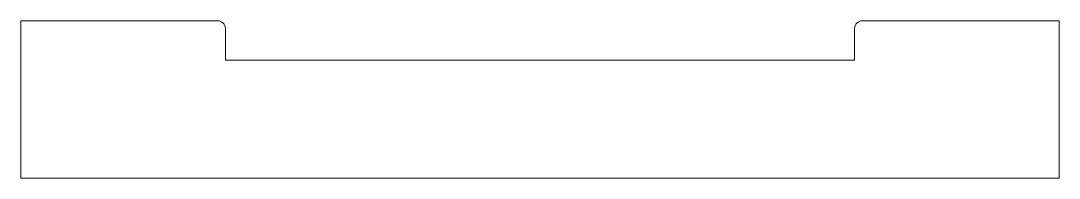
# Model space of a CAD drawing. Header units: millimetres. Extents: x 0 to 264, y 0 to 40.
import ezdxf

# ---------------------------------------------------------------- set-up
doc = ezdxf.new("R2010")
doc.units = ezdxf.units.MM
doc.layers.add('IV_OUTER_PROFILE', color=7, linetype='Continuous', lineweight=5)

msp = doc.modelspace()

# ---------------------------------------------------------------- linework, layer by layer
at = {"layer": 'IV_OUTER_PROFILE'}
for p, q in [((50, 40), (0, 40)), ((0, 0), (0, 40)), ((213.85, 40), (263.85, 40)), ((263.85, 0), (263.85, 40)), ((52, 30), (52, 38)), ((211.85, 30), (211.85, 38)), ((52, 30), (211.85, 30)), ((263.85, 0), (0, 0))]:
    msp.add_line(p, q, dxfattribs=at)
for centre, start, end in [((50, 38), 0, 90), ((213.85, 38), 90, 180)]:
    msp.add_arc(centre, 2, start, end, dxfattribs=at)

doc.saveas('drawing.dxf')
